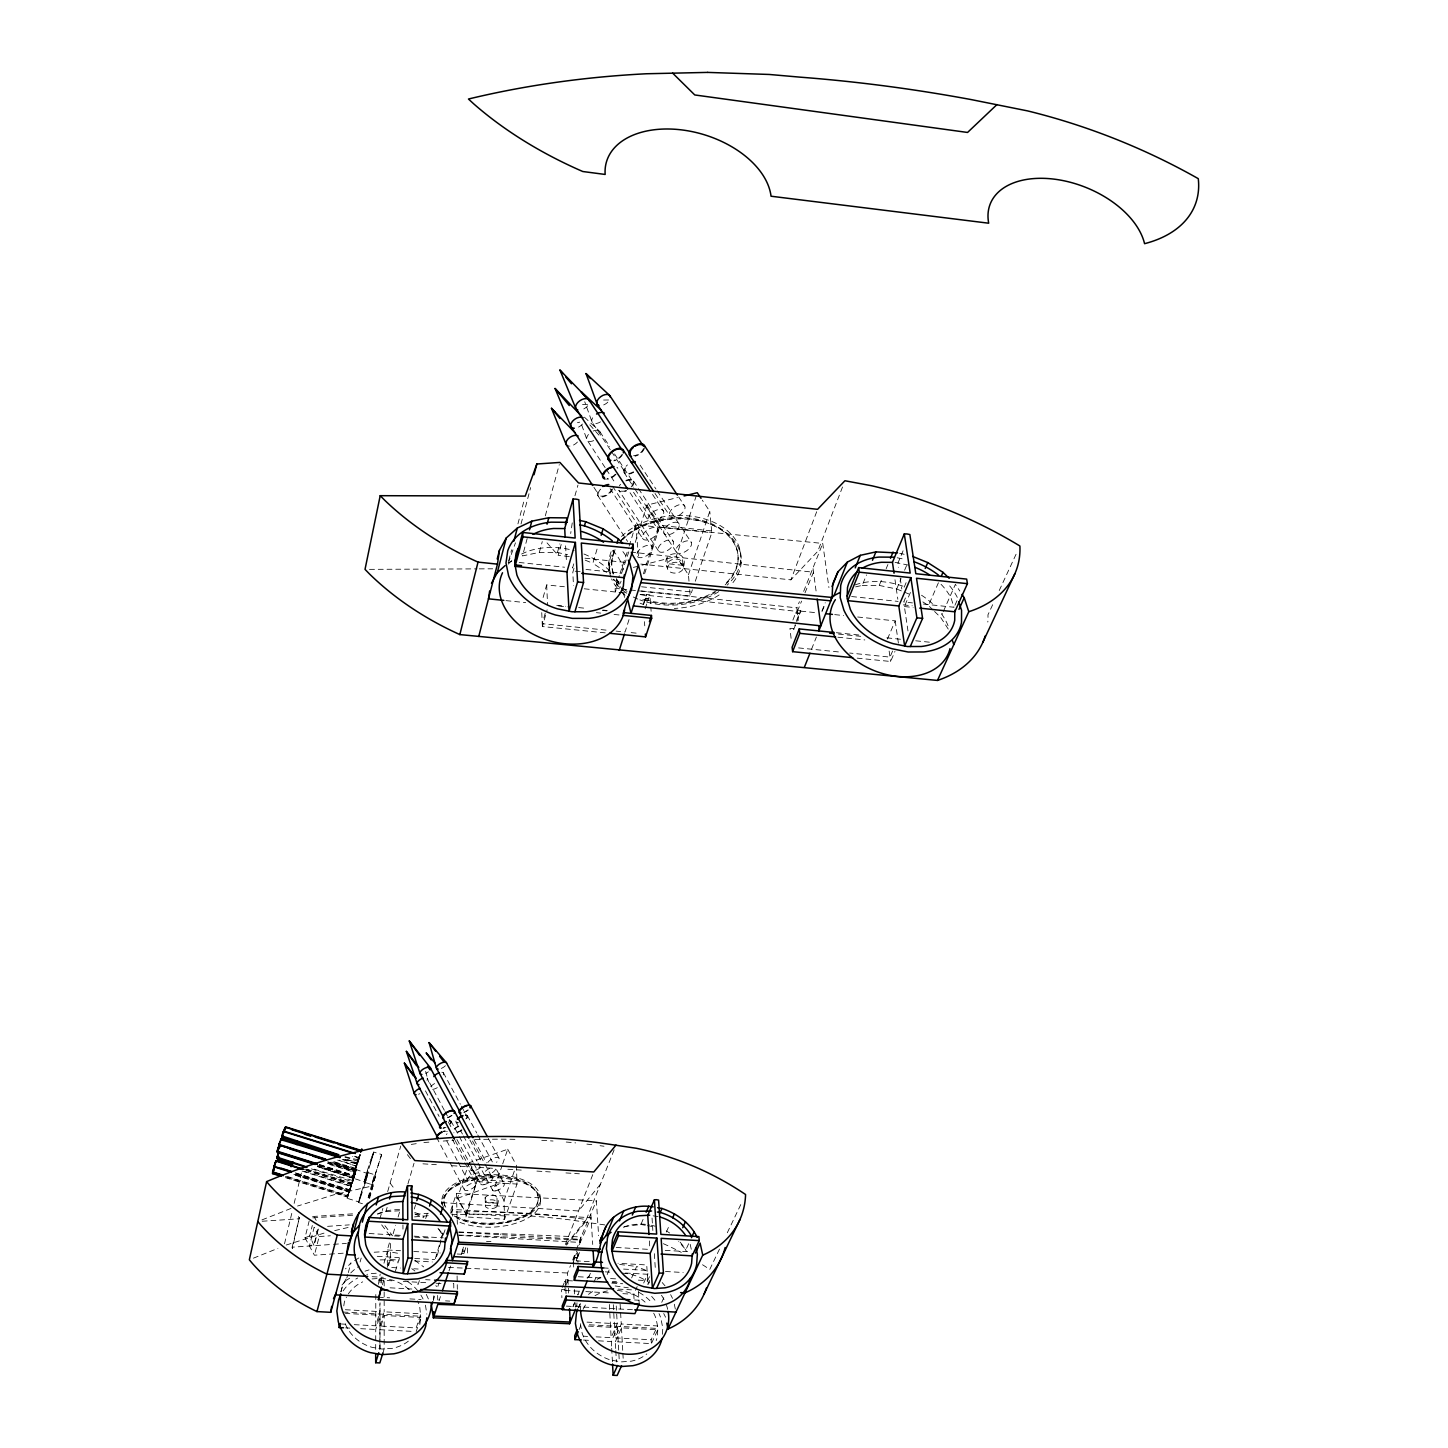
<?xml version="1.0" encoding="UTF-8"?>
<svg xmlns="http://www.w3.org/2000/svg" width="1448" height="1448" viewBox="0 0 1448 1448"><rect width="100%" height="100%" fill="white"/><g stroke="black" fill="none" stroke-linecap="round" stroke-linejoin="round"><path stroke-width="0.75" stroke-dasharray="5 3.75" d="M378.417 1284.322L380.191 1274.095M379.829 1349.627L379.829 1345.192M379.847 1342.984L379.847 1329.68L384.173 1315.508L420.789 1317.463L419.667 1306.259A39.349 35.132 15.5 0 0 417.585 1300.956M379.847 1326.024L384.173 1311.816L420.807 1313.789L416.209 1327.943L379.847 1326.024L379.865 1303.996M380.01 1348.685L380.01 1339.78M380.01 1337.554L380.028 1315.273L345.384 1313.427M354.235 1324.667L375.738 1325.807L380.028 1311.598L380.046 1302.747M380.064 1282.838L380.064 1278.403L378.851 1282.512M381.349 1283.037L381.367 1276.575M375.702 1349.409L375.738 1329.463L380.028 1315.273M375.738 1325.807L375.81 1292.774M359.593 1199.903L358.851 1201.93L347.104 1198.292L349.982 1187.812L356.317 1169.586L367.882 1173.695M356.317 1169.586L347.104 1198.292M362.452 1203.722L358.543 1202.51L359.104 1200.139M662.37 1334.278L662.84 1328.124L660.686 1317.662A44.87 39.186 26.8 0 0 659.021 1313.608M485.152 1198.329L485.207 1197.532C490.202 1191.632 501.822 1195.758 497.261 1205.207M615.69 1348.468L615.328 1341.717L651.383 1343.617L651.129 1339.762L657.537 1325.934L621.246 1323.979L615.11 1337.861L651.129 1339.762M369.149 1197.279L375.901 1175.124L368.1 1172.663L367.539 1175.088M576.992 1302.766L576.612 1306.675L578.205 1302.802M311.32 1168.88L352.136 1181.677L352.57 1180.048M305.094 1169.115L352.136 1183.396M352.57 1180.482L311.483 1168.391M319.338 1164.916L353.095 1175.505L353.457 1174.201M319.411 1165.803L353.095 1176.373L353.746 1173.731L353.529 1174.708M319.465 1164.482L354.145 1175.45L353.511 1177.188M353.692 1178.907L354.271 1176.283M354.869 1171.07L355.104 1170.093L329.873 1162.165M354.832 1170.31L355.394 1169.079L331.99 1161.694M344.95 1157.133L357.602 1161.115L358.127 1159.233M345.077 1156.699L357.964 1159.812M359.701 1155.884L354.905 1169.749M359.9 1155.233L359.104 1156.699L359.864 1155.052M359.484 1155.377L359.339 1156.264M358.814 1157.043L358.054 1159.45L359.629 1154.816L359.52 1155.993M683.474 567.109A8.036 5.412 -5 0 0 671.184 563.308A8.036 5.412 -5 0 0 671.709 572.666A8.036 5.412 -5 0 0 683.474 567.109C689.664 547.959 658.333 550.312 667.438 568.304M372.824 1154.309L373.747 1152.065L381.639 1154.545L371.973 1184.645L364.082 1182.165L365.421 1177.061M364.082 1182.165L364.733 1179.45M419.829 1324.54L420.789 1317.463L416.191 1331.599M373.475 1153.26L373.747 1152.065M371.973 1184.645L381.639 1154.545M342.126 1159.522L357.222 1164.264L357.475 1163.341M357.837 1162.635L353.312 1176.174M343.773 1305.897L344.353 1302.186A39.349 35.132 15.5 0 1 346.452 1297.082M354.923 1156.68L359.231 1158.038L358.688 1159.993M317.528 1166.382L353.855 1177.785L354.09 1176.862M355.43 1173.079L355.611 1171.903M355.285 1173.532L355.683 1172.102L327.465 1163.305M349.33 1190.998L349.058 1191.867L353.638 1177.912L349.276 1190.455L297.673 1174.256M349.656 1189.713L349.402 1189.858M350.868 1185.713L351.14 1184.699L306.017 1170.545M306.162 1170.093L351.285 1184.265L349.783 1189.767L292.098 1171.848M317.492 1165.459L353.909 1176.88L354.036 1175.921L319.628 1165.151M319.556 1165.35L354.036 1176.464L354.308 1175.45M349.692 1191.27L349.348 1192.211L293.781 1174.799M304.352 1171.323L351.321 1186.075L350.923 1187.505M355.647 1171.667L355.918 1170.726L328.081 1161.984M285.383 1177.64L347.502 1197.134L347.773 1196.139M347.52 1197.134L348.045 1195.668L347.647 1196.663L285.528 1177.17M295.808 1174.618L349.366 1191.433L349.095 1192.446M349.348 1192.012L350.289 1189.478M355.719 1166.599L355.104 1168.844L333.981 1162.201M354.47 1171.812L355.104 1170.093L354.887 1171.432L327.61 1162.871M356.552 1166.364L339.484 1160.192M284.514 1243.796L292.134 1211.849M294.143 1203.397L301.655 1171.83M292.152 1247.199L299.392 1217.406L292.333 1248.538L292.152 1247.199L331.321 1244.484M354.887 1170.943L327.628 1161.948M359.466 1156.988L354.669 1170.907M343.194 1253.19L314.397 1255.217L304.985 1237.769L309.148 1221.062M318.343 1229.026L314.107 1245.678L309.691 1235.94L312.316 1225.497M317.836 1229.587L314.126 1244.158L309.419 1246.004L314.144 1227.252L319.175 1236.538L314.397 1255.217M373.077 1154.834L373.656 1152.735M353.964 1177.315L353.692 1178.274L317.637 1166.69M517.932 523.886L524.104 500.375M508.737 560.666L511.596 549.806M521.027 523.977L530.62 487.578M285.437 1176.373L347.683 1195.921L348.968 1192.88L348.534 1193.677M347.936 1194.89L347.755 1196.5M295.863 1173.296L349.529 1190.129L348.95 1191.704M355.104 1168.844L355.538 1167.233M527.163 538.547L522.511 555.905L539.308 552.412L557.408 552.521L567.544 554.584M545.317 515.85L559.29 464.573M539.308 552.412L542.276 541.57M340.877 1291.851L342.054 1287.562M368.1 1197.767L374.471 1174.817M342.018 1284.973L346.126 1280.43L347.755 1274.566M348.298 1272.611L351.031 1262.819L345.493 1268.882M369.566 1198.546L373.113 1185.767L333.909 1194.781L297.546 1206.039M353.62 1173.351L352.498 1177.912L354.145 1175.45M354.579 1171.957L355.013 1170.563M358.923 1200.627L359.719 1197.894M543.127 597.499L546.656 584.92L564.358 586.748M557.408 552.521L559.851 543.869M357.348 1163.74L358.036 1162.02M366.905 1177.333L367.702 1174.6M569.317 556.539L558.15 555.362L561.752 542.584M574.947 495.759L577.951 485.116M360.099 1261.986L361.204 1258.059M545.208 613.228L542.258 623.69L607.164 630.224M605.192 632.848L542.385 626.55L547.127 609.807M372.389 1157.242L373.24 1154.364M572.25 522.873L570.693 533.516M379.847 1218.963L382.869 1208.428M387.684 1191.577L400.77 1145.983M435.323 1258.71L440.88 1239.85M441.495 1237.732L443.323 1231.361L436.699 1257.823L436.626 1254.728M377.476 1214.13L385.928 1211.542L387.141 1207.361M573.77 563.851L572.557 568.05L572.322 563.725M356.661 1164.174L357.059 1162.853L342.162 1158.382M574.005 568.195L572.793 572.376L573.499 585.517M387.34 1265.118L387.322 1249.95L389.747 1241.75M383.973 1263.199L387.449 1251.434L400.716 1253.769M399.232 1236.212L392.535 1235.814L395.63 1225.352M398.109 1216.972L399.956 1210.709M407.938 1183.812L414.019 1163.269M353.348 1174.491L358.054 1159.178M359.756 1154.87L358.905 1157.368M353.529 1179.486L354.271 1176.699M359.593 1198.292L360.606 1194.944M366.018 1180.283L367.032 1176.934M615.056 549.606L607.87 573.245L592.847 563.29L597.318 548.213M365.276 1177.441L366.344 1173.966M371.466 1160.301L372.516 1156.861M387.34 1267.272L390.381 1257.081M382.326 1284.792L384.173 1278.638L384.173 1289.697M388.553 1265.679L390.381 1259.561L390.345 1239.705M355.412 1173.224L354.036 1176.663M349.837 1190.347L351.194 1186.292M348.009 1194.636L349.185 1192.175L348.751 1193.007M395.358 1271.362L400.119 1255.724M414.291 1209.008L415.558 1204.826M354.38 1172.609L354.742 1170.708M359.774 1156.626L357.511 1163.902L342.271 1159.034M353.203 1178.654L353.692 1177.097M352.479 1182.22L352.968 1180.663M353.602 1179.287L353.113 1180.844M360.498 1195.234L361.674 1191.487M364.968 1183.704L366.127 1179.993M368.353 1197.695L375.901 1175.124M629.156 546.113L635.726 524.809L822.736 543.452L828.926 587.58M358.471 1160.663L359.086 1158.509L352.606 1156.481M355.194 1173.912L354.706 1175.486M366.235 1174.237L367.448 1170.418M370.38 1163.83L371.575 1160.047M622.966 591.037L619.744 585.444L621.065 581.155M382.942 1352.903L384.173 1348.903L384.173 1315.508M354.923 1173.423L354.416 1175.016L355.538 1172.609L327.773 1163.884M287.718 1176.627L347.81 1195.487L348.316 1194.365M635.256 542.439L646.858 505.135L677.537 497.587M425.676 1218.564L427.613 1212.32M355.665 1166.762L356.443 1164.355M355.864 1168.645L356.606 1166.056L337.185 1159.957M354.344 1171.305L353.656 1174.871M354.235 1172.355L353.909 1174.129M358.959 1157.26L358.434 1158.889M359.52 1156.934L360.099 1154.527M367.376 1170.545L369.892 1162.708M361.602 1191.632L365.294 1180.247M370.435 1163.703L367.955 1171.45M365.023 1183.559L361.367 1194.853M629.029 619.581L625.065 632.016L616.106 631.111M643.401 573.861L659.256 523.977L646.858 505.135M357.946 1161.73L358.706 1159.395M358.525 1160.572L358 1162.183M354.416 1175.722L354.941 1174.111M419.395 1280.557L418.146 1284.448L414.635 1281.824M644.631 573.752L659.51 527.054L659.256 523.977M348.733 1193.659L348.208 1195.252M356.027 1166.274L357.095 1162.563L344.425 1158.581M643.202 604.341L646.586 594.44L649.88 594.766L651.129 611.309M643.962 603.544L646.586 594.44M645.174 608.794L648.505 598.513L645.193 598.169L645.283 599.418M450.799 1210.419L456.428 1193.478L596.395 1200.79L598.621 1235.687M645.229 598.621L648.541 598.965L649.88 594.766M355.629 1169.441L356.136 1167.269M516.411 1165.188L517.026 1184.066L504.556 1219.252L465.948 1216.917L465.894 1214.239L457.478 1198.292L468.79 1163.45L477.406 1179.559L516.683 1182.039M360.226 1154.726L359.738 1156.3M353.312 1177.677L352.697 1180.192M352.859 1181.64L353.475 1179.125M688.995 581.173L688.434 574.82L676.325 556.394L696.579 494.854M433.404 1299.96L434.672 1296.105M437.875 1286.403L439.16 1282.476M348.986 1191.523L348.353 1194.093M465.894 1214.239L477.641 1178.889L471.885 1168.138M465.948 1216.917L477.641 1178.889M369.855 1162.889L371.104 1159.124M366.76 1175.016L367.991 1171.287M440.427 1296.594L439.124 1300.503L438.491 1296.467M449.043 1270.783L451.07 1264.701M368.987 1198.075L373.113 1185.767M618.875 581.372L615.346 591.906L615.056 588.322L619.291 575.671M619.997 573.553L628.486 548.249M621.717 572.937L628.794 551.851M688.434 574.82L709.773 511.343L702.28 500.175M462.165 1251.959L463.414 1247.108M457.206 1254.004L461.405 1254.24L462.147 1251.253L464.609 1251.398L465.876 1247.253M461.405 1254.24L464.066 1246.348M464.609 1251.398L463.831 1253.678L461.387 1253.552M641.428 590.965L690.28 596.015L692.434 589.698M695.293 581.245L711.801 532.701L709.773 511.343M360.317 1197.967L361.439 1194.582M365.222 1180.518L366.362 1177.115M504.556 1219.252L504.013 1200.573L495.524 1184.79L501.985 1165.966M502.691 1163.866L507.723 1149.223L469.025 1162.762M356.081 1167.468L356.751 1165.694M371.014 1159.432L372.154 1156.083M365.711 1178.057L366.833 1174.726M352.769 1179.957L352.136 1181.677M352.678 1182.147L352.226 1183.469L307.356 1169.369M504.013 1200.573L514.945 1169.351M355.104 1173.695L355.502 1172.627M354.47 1175.414L353.946 1176.88M350.76 1187.523L351.285 1186.075M348.95 1192.428L349.33 1191.433M356.588 1163.957L356.968 1163.052M349.149 1191.107L349.656 1189.46M366.253 1177.514L367.231 1174.726M359.448 1200.374L360.425 1197.568M508.302 562.765L515.47 542.819M443.414 1234.492L445.622 1228.212M450.889 1213.569L452.391 1209.388L591.074 1217.732L580.286 1242.456L458.871 1235.379M372.027 1156.5L372.969 1153.803M365.837 1177.64L364.317 1181.767L319.501 1167.541M572.702 1260.05L575.689 1251.887M576.431 1249.841L581.101 1236.936L458.889 1231.958M572.883 1263.145L576.612 1252.936M579.58 1244.755L581.101 1236.936M359.665 1155.595L358.941 1157.748M355.285 1173.188L355.683 1172.102M350.887 1185.26L351.249 1184.265M640.812 564.068L790.916 579.852L816.799 511.416M842.519 486.981L817.794 551.272L790.916 579.852M792.907 620.088L795.748 612.739L799.423 613.119L799.586 614.368M799.477 613.572L795.785 613.192L797.034 609.952L800.835 611.128L793.721 629.5L795.224 624.613M803.676 591.363L822.736 543.452M796.581 620.468L800.726 610.35M356.751 1163.486L357.095 1162.563M367.086 1175.197L367.81 1173.206M500.682 1234.71L501.08 1233.678M500.809 1237.823L501.207 1236.809M592.757 1174.654L564.792 1245.932L586.368 1219.506L570.15 1217.297A815.097 763.006 70.3 0 0 461.26 1211.958L450.274 1212.066M821.939 611.128L825.251 602.748M365.023 1179.867L364.262 1181.604M811.55 649.211L816.401 637.011M614.133 1149.839L585.39 1221.967L566.53 1245.081M568.648 1293.082L567.526 1273.009L570.494 1265.606M580.286 1242.456L580.105 1239.343L596.395 1200.79M562.222 1287.471L565.444 1279.833L568.177 1279.978L567.326 1282.856L567.272 1281.788L564.557 1281.625L567.29 1282.168L568.177 1279.978M573.372 1260.013L576.666 1251.325M564.937 1287.634L567.272 1281.788M577.064 1258.62L579.435 1251.488M579.363 1291.055L577.77 1294.946L579.309 1291.236L564.304 1290.403L564.955 1288.032M564.304 1290.403L564.973 1288.702M589.227 1261.624L576.159 1260.864L579.49 1252.574M855.623 586.874L862.23 585.372L866.501 574.91M353.764 1178.4L317.782 1166.274M573.082 1306.368L574.639 1302.548M640.052 594.549L797.341 611.418L796.889 607.87L799.423 601.68M797.341 611.418L801.595 601.101M804.998 592.847L813.505 572.231L631.02 552.086M588.702 1277.317L590.368 1273.317M578.675 1307.689L580.159 1304.087M862.23 585.372L879.226 585.426L882.701 577.082M886.158 568.72L887.896 564.539M593.97 1282.186L597.155 1274.53M572.956 1306.766L574.44 1303.218M903.081 550.801L897.977 562.982L898.611 567.308M582.549 404.408L588.739 404.354M579.055 1329.662L580.72 1325.68M607.164 1274.566L609.59 1268.81M879.226 585.426L896.692 589.01L901.09 578.585M904.602 570.24L907.244 563.996M603.599 400.028L609.554 399.974A7.62 4.38 -34.3 0 1 602.078 405.422M904.167 587.255L906.738 581.173M887.443 639.039L895.208 620.866L857.107 616.939M905.452 597.952L903.715 601.988L912.475 602.911M907.986 630.984L904.385 606.549L910.448 592.413M624.034 1226.492L640.903 1224.465L643.527 1218.347M822.102 611.273L824.636 605.391M892.601 651.057L889.995 657.102L849.65 653.03M857.198 658.134L890.611 661.483L894.955 651.419M631.654 1277.914L636.668 1266.457L648.776 1271.597M933.037 609.988L928.458 605.536L938.702 582.114M596.142 1336.866L611.128 1337.644L617.228 1323.762L616.251 1305.969M611.581 1346.006L611.327 1341.518L617.445 1327.635L587.2 1326.024M634.025 1298.729L633.771 1294.277L637.192 1286.548M355.882 1170.726L355.357 1172.192L355.774 1171.142L327.936 1162.4M615.328 1341.717L621.464 1327.852L657.79 1329.807L651.383 1343.617M643.69 1283.037L647.926 1273.516M666.351 1232.049L669.067 1225.967M948.259 629.102L940.693 617.427L942.413 613.536M943.281 611.581L955.409 584.322L959.825 591.037M649.482 1276.684L647.709 1280.666L636.776 1280.05M649.718 1280.503L647.944 1284.485L646.731 1264.955L617.97 1263.29M954.938 605.246L957.653 599.219M349.384 1191.161L295.953 1174.165M661.736 1302.331L664.342 1296.648M688.651 1243.742L685.863 1249.805L678.678 1241.551M992.658 604.721L987.952 614.857A120.184 84.726 21.8 0 1 987.826 622.061M999.229 590.549L1017.075 552.068M719.493 1249.099L709.737 1269.498A263.789 238.033 29.5 0 0 702.352 1264.629M727.294 1232.773L741.738 1202.564M355.321 1168.228L332.008 1161.097M358.543 1202.51L359.014 1201.388M367.647 1173.749L368.1 1172.663M359.213 1157.694L354.724 1156.264M577.462 422.689L579.725 422.164M600.395 1184.319L578.512 1210.962L440.898 1202.546M587.182 1278.312L589.662 1275.344M346.126 1280.43L349.674 1278.204M354.597 1260.575L359.973 1257.226M508.158 562.838L511.759 561.1M253.418 1258.167L277.889 1248.375M261.961 1219.904L293.148 1207.596M304.985 1237.769L309.691 1235.94M457.478 1198.292L495.524 1184.79M286.233 1245.027L324.008 1233.117M364.968 1271.181L369.077 1269.896M633.428 567.399L639.853 565.752M642.007 565.191L676.325 556.394M334.687 1230.619L349.638 1227.108M411.286 1144.409L419.703 1143.16M415.286 1214.347L428.391 1213.261M414.526 1216.863L429.784 1215.578M423.92 1142.526L430.346 1142.038M443.233 1141.06L453.948 1140.246M333.474 1244.321L346.38 1243.434M327.574 1226.347L349.294 1224.881M319.175 1236.538L330.361 1235.778M312.605 1216.519L354.47 1213.714M262.197 1221.243L299.591 1218.745L297.437 1215.035M312.804 1217.859L354.669 1215.053M615.165 1285.951L628.323 1287.815M612.287 1281.697L616.468 1281.426M376.245 1273.245L370.543 1273.607A45.467 40.58 15.5 0 0 366.815 1274.439M372.082 1278.91L382.109 1278.276L392.137 1280.014A39.349 35.132 15.5 0 1 409.531 1290.005M619.654 1264.448L636.668 1266.457M374.181 1252.23L387.449 1251.434M385.928 1211.542L399.485 1210.781M451.667 1214.546L460.446 1214.456A813.957 761.938 70.5 0 1 569.191 1219.777L604.793 1224.918M474.926 1139.377L485.189 1139.323A848.745 793.486 64.8 0 1 515.361 1139.341M369.493 569.354L477.026 568.883M479.252 568.865L492.7 568.811M458.98 1235.09L581.3 1240.049M448.482 1267.398L567.526 1273.009M587.019 1322.133L617.228 1323.762M345.366 1309.734L380.028 1311.598M589.318 1324.793L657.899 1328.468M343.086 1312.069L420.916 1316.25M583.291 1336.178L587.562 1336.414M341.348 1323.997L345.638 1324.214M583.472 1340.052L589.897 1340.395M598.476 1340.83L611.327 1341.518M345.656 1327.888L349.945 1328.124M360.697 1328.685L375.738 1329.463M379.847 1329.68L411.902 1331.364M634.495 1299.978L638.984 1300.232M390.073 1287.815L411.866 1289.028M566.349 1306.114L632.45 1309.716M378.417 1297.191L389.657 1297.806M409.893 1298.91L421.133 1299.526M445.513 1300.865L449.767 1301.1M377.222 1256.321L399.25 1257.588M414.743 1258.475L434.69 1259.615M390.381 1259.561L399.214 1260.068M414.689 1260.955L432.355 1261.968M605.264 1271.851L609.753 1272.104M625.464 1273.009L647.908 1274.294M578.295 1276.738L601.825 1278.059M610.567 1278.566L617.12 1278.928M391.738 1267.525L400.553 1268.032M413.784 1268.774L418.182 1269.027M612.233 1282.457L618.929 1282.838M568.213 1280.666L572.521 1280.901M611.762 1283.127L622.712 1283.743M618.097 1289.082L631.473 1289.842M372.154 1276.684L383.304 1277.299M425.64 1279.67L430.092 1279.923M564.268 1289.716L561.553 1289.571L561.896 1297.716M378.435 1280.032L391.974 1280.792M403.25 1281.426L428.065 1282.801M441.025 1283.525L434.834 1283.181L436.427 1286.639M585.843 1291.598L611.979 1293.064M622.875 1293.661L633.771 1294.277M458.763 1232.248L580.105 1239.343M616.233 1247.47L647.672 1249.316M665.193 1250.348L689.628 1251.778M369.131 1233.515L400.734 1235.361M414.056 1236.158L443.233 1237.859M414.906 1237.135L430.563 1238.058M486.492 1241.334L490.963 1241.606M462.147 1250.855L464.609 1251M574.259 1257.371L577.01 1257.534M574.277 1257.769L577.028 1257.932L576.159 1260.864M387.322 1249.95L400.553 1250.728M413.766 1251.488L440.228 1253.009M603.816 1267.959L608.214 1268.195M623.581 1269.082L647.745 1270.475M665.447 1271.489L683.184 1272.502M504.7 1215.94L466.111 1213.605L457.677 1197.659M422.943 1163.83L436.355 1164.699M451.993 1165.694L465.405 1166.545M478.799 1167.396L494.438 1168.391M507.85 1169.242L521.262 1170.093M536.9 1171.088L550.294 1171.939M565.951 1172.934L579.345 1173.803M477.695 1181.604L517.026 1184.066M798.59 647.908L840.691 652.143M631.165 632.631L639.274 633.446M836.365 632.704L860.51 635.165M886.828 637.844L902.285 639.419M915.715 640.794L931.39 642.387M793.631 628.704L789.956 628.341L791.151 638.84M556.738 605.355L565.516 606.26M578.675 607.599L585.264 608.269M602.821 610.061L607.219 610.495M838.483 634.061L860.745 636.324M505.986 600.63L525.696 602.621M558.566 605.97L567.345 606.875M602.477 610.441L606.857 610.893M596.377 612.667L600.793 613.101M614.061 614.459L620.703 615.129M837.885 637.211L864.8 639.944M903.281 604.884L912.24 605.807M575.182 571.2L581.879 571.888M904.385 606.549L913.145 607.472M641.573 586.784L690.388 591.834M584.25 588.793L621.826 592.666M640.487 594.603L646.641 595.237M800.835 611.128L817.161 612.812M834.7 614.622L843.659 615.545M584.956 558.186L625.174 562.421M851.605 596.54L898.14 601.409M923.408 604.051L954.033 607.255L951.227 598.531A56.291 39.639 22.3 0 0 939.01 582.331M519.18 562.476L564.575 567.218M585.988 569.444L621.789 573.191M615.056 588.322L619.545 588.811M621.789 589.046L796.889 607.87M619.835 592.395L626.568 593.119M711.095 530.855L658.876 525.208L646.478 506.384M659.51 527.054L711.801 532.701M600.069 1145.712L603.997 1146.237M617.282 1290.295L627.31 1292.05A39.82 34.77 26.8 0 1 645.084 1302.132M658.062 1216.682L651.89 1215.578L652.849 1230.51M640.903 1224.465L645.265 1225.243M647.437 1225.641L653.971 1226.8M899.715 553.371L904.131 554.294M897.217 557.77L905.742 559.525M895.045 562.367L909.018 565.245M331.863 1162.129L355.068 1169.405M302.089 1171.07L351.176 1186.491M293.908 1174.382L349.457 1191.813M896.692 589.01L902.285 591.291M904.149 592.051L909.724 594.332M585.209 560.159L592.847 563.29M414.834 1213.949L423.866 1217.786M922.829 601.897L928.458 605.536M414.852 1260.357L423.721 1266.946M584.431 417.187L599.237 430.961A7.656 4.344 -33.9 0 1 599.472 435.739L587.834 422.635M934.575 611.49L940.693 617.427M613.807 579.345L619.744 585.444M547.036 542.873L558.15 555.362M662.207 1282.566L665.012 1285.824M651.654 1296.413L657.211 1302.874M437.984 1228.284L443.613 1235.053M407.395 1154.617L411.359 1159.812M390.109 1183.161L395.286 1189.985M384.915 1225.696L392.535 1235.814M381.657 1224.845L390.526 1236.628M678.678 496.99L684.814 506.185A8.941 4.778 -34 0 1 675.239 516.954A8.941 4.778 -34 0 1 671.601 509.443A8.941 4.778 -34 0 1 684.814 506.185M640.143 465.17L655.944 489.008M657.157 490.854L691.348 542.439A8.923 4.67 -33.8 0 1 681.773 553.1A8.923 4.67 -33.8 0 1 678.171 545.769A8.923 4.67 -33.8 0 1 691.348 542.439M655.003 493.442L669.628 515.56M652.523 494.456L663.528 511.09A8.978 4.815 -33.8 0 1 653.953 521.895A8.978 4.815 -33.8 0 1 650.206 514.384A8.978 4.815 -33.8 0 1 663.528 511.09M633.554 481.116L637.283 486.781M638.514 488.664L673.302 541.48A8.815 4.652 -33.6 0 1 663.89 552.014A8.815 4.652 -33.6 0 1 660.252 544.774A8.815 4.652 -33.6 0 1 673.302 541.48M599.961 431.83L609.68 446.581M614.531 453.948L632.74 481.605M610.296 449.767L592.015 421.983L584.739 401.748M611.509 451.631L624.921 471.994M624.07 472.537L633.735 487.234M634.948 489.08L676.198 551.797M633.518 492.248L657.736 529.099A8.905 4.76 -33.5 0 1 648.251 539.796A8.905 4.76 -33.5 0 1 644.505 532.43A8.905 4.76 -33.5 0 1 657.736 529.099M630.061 492.736L648.288 520.52M605.101 467.577L586.983 439.866L580.521 421.676M606.314 469.424L614.766 482.365M658.333 550.729L618.803 490.257A8.688 4.778 -33.7 0 0 626.387 490.981M612.54 486.202L652.143 546.855M610.097 488.591L642.604 538.475M593.915 487.324L598.73 494.745M597.716 495.379L627.563 541.425M507.723 1149.223L515.434 1163.414M314.415 1217.135L316.207 1220.447M488.356 1138.49L498.836 1157.857M467.36 1115.594L476.736 1132.97M477.768 1134.906L492.356 1161.911M496.555 1169.694L504.067 1183.613M443.378 1072.733L460.355 1104.19M461.405 1106.163L466.709 1115.992M473.967 1139.612L486.492 1162.871M472.482 1140.988L483.867 1162.147M484.899 1164.083L492.139 1177.55M469.912 1140.083L481.406 1161.459M456.229 1122.453L462.455 1134.055M463.487 1135.974L476.971 1161.097M478.003 1163.034L492.791 1190.564M451.052 1121.114L458.654 1135.304M459.36 1136.626L473.17 1162.418M473.894 1163.74L479.397 1174.038A6.661 2.606 -28.8 0 1 470.853 1180.663A6.661 2.606 -28.8 0 1 470.075 1175.993A6.661 2.606 -28.8 0 1 479.397 1174.038M444.319 1110.254L427.124 1078.127A5.738 2.444 -28.5 0 1 426.961 1080.244M445.079 1111.666L450.654 1122.091M448.482 1122.236L451.631 1128.119M456.935 1139.522L480.953 1184.428M455.179 1140.572L465.912 1160.663M466.944 1162.599L471.107 1170.382M452.428 1139.522L463.776 1160.753M464.808 1162.69L476.139 1183.921A6.625 2.588 -28.7 0 1 467.65 1190.509A6.625 2.588 -28.7 0 1 466.853 1185.894A6.625 2.588 -28.7 0 1 476.139 1183.921M425.459 1090.869L439.124 1116.444M446.798 1140.952L457.134 1160.373M458.165 1162.31L467.487 1179.776M436.554 1137.404L448.88 1160.626M449.912 1162.563L464.283 1189.641M670.641 1294.657L672.542 1298.385M663.709 1313.517L665.573 1317.227M426.291 1294.367L428.898 1300.051M425.622 1071.43L428.572 1081.982M623.183 569.86L621.916 564.503A56.092 40.526 16.4 0 0 611.581 549.136M690.207 1244.375L691.438 1250.022M674.297 1304.196L675.963 1312.105M580.358 1323.707L582.114 1333.083A39.82 34.77 26.8 0 0 611.056 1360.143L621.246 1361.898L631.292 1361.174A39.82 34.77 26.8 0 0 646.822 1353.916M425.459 1305.173L426.834 1314.114M900.204 578.15L901.796 588.992M894.991 579.725L897.832 599.237M895.208 620.866L898.43 643.365M889.144 651.075L890.611 661.483M813.034 568.666L816.563 594.567M797.034 609.952L798.264 620.486M739.602 548.412L739.946 551.797M740.761 560.014L741.105 563.399M635.726 524.809L638.64 558.168M689.719 589.662L690.28 596.015M682.515 559.761L683.275 568.521M666.913 558.095L667.619 566.874M644.451 621.681L644.758 625.808M654.351 1253.66L655.473 1271.036M608.884 562.204L609.101 565.607M649.374 1240.918L649.772 1247.307M590.875 1214.601L592.721 1244.484M638.441 1291.308L639.22 1304.015M574.385 1289.516L574.639 1293.915M575.146 1302.711L575.399 1307.11M620.124 1303.996L621.246 1323.979M621.464 1327.852L622.767 1351.147M622.875 1353.265L623.364 1361.754M617.445 1327.635L619.31 1361.554M613.319 1304.702L615.11 1337.861M615.798 1350.713L616.414 1361.953M609.355 1304.467L611.128 1337.644M611.689 1348.269L612.414 1361.772M565.607 545.86L566.512 563.127M546.656 584.92L547.579 604.866M577.499 1252.013L577.969 1262.348M573.462 1262.077L573.752 1268.249M541.751 612.631L542.385 626.55M565.444 1279.833L566.059 1294.15M540.375 1198.437L540.502 1201.424M456.428 1193.478L457.351 1224.248M452.301 1206.238L452.591 1216.139M496.99 1198.274L497.189 1205.985A5.991 2.986 -2 0 1 487.451 1208.03A5.991 2.986 -2 0 1 489.243 1202.872A5.991 2.986 -2 0 1 497.189 1205.985M485.207 1197.532L485.351 1206.057M437.622 1295.489L437.73 1299.924M433.441 1295.87L433.549 1300.376M467.378 1248.013L467.505 1254.764M457.097 1275.941L457.333 1289.317M453.803 1287.996L453.731 1283.543L451.324 1284.105M441.839 1201.207L441.875 1204.211A49.341 24.707 -2 0 1 503.126 1178.183A49.341 24.707 -2 0 1 534.276 1213.388A49.341 24.707 -2 0 1 456.826 1221.098M402.942 1224.881L402.96 1229.135M384.173 1291.906L384.173 1311.816M377.693 1213.84A47.078 41.34 15.8 0 1 400.825 1209.75M414.725 1212.483A47.078 41.34 15.8 0 1 423.956 1216.628M438.834 1229.515A47.078 41.34 15.8 0 1 443.269 1236.646M623.473 1227.361A46.426 39.874 26.2 0 1 649.428 1224.881M651.383 1225.261A46.426 39.874 26.2 0 1 655.22 1226.257M666.261 1230.927A46.426 39.874 26.2 0 1 669.664 1233.026M680.089 1242.131A46.426 39.874 26.2 0 1 686.587 1251.669M443.74 1207.542A49.304 24.725 -2 0 1 494.564 1174.726A49.304 24.725 -2 0 1 536.086 1208.428A49.304 24.725 -2 0 1 456.772 1218.13M444.826 1206.021A47.205 23.675 -2 0 1 500.212 1176.826A47.205 23.675 -2 0 1 530.583 1212.266A47.205 23.675 -2 0 1 452.319 1214.763M445.767 1207.216A47.187 23.675 -2 0 1 497.497 1175.885A47.187 23.675 -2 0 1 531.289 1210.89A47.187 23.675 -2 0 1 452.301 1213.985M443.468 1131.214A6.57 2.679 -28.6 0 1 444.934 1130.816M462.002 1129.983A6.534 2.661 -28.7 0 1 453.839 1132.807M454.183 1129.06A6.534 2.661 -28.7 0 1 459.722 1125.639M461.641 1129.874A5.828 2.371 -28.7 0 1 454.364 1132.39M454.672 1129.042A5.828 2.371 -28.7 0 1 459.613 1126.001M465.623 1115.087A6.57 2.679 -28.8 0 1 466.292 1118.996M457.966 1122.96A6.57 2.679 -28.8 0 1 455.975 1121.024M465.188 1115.539A5.81 2.371 -28.8 0 1 465.767 1119.014M458.419 1122.508A5.81 2.371 -28.8 0 1 456.88 1122.055M495.687 1169.097A6.643 2.588 -28.9 0 1 488.211 1174.672A6.643 2.588 -28.9 0 1 484.302 1172.609A6.643 2.588 -28.9 0 1 492.447 1167.396M468.301 1110.055A6.606 2.715 -28.8 0 1 463.867 1112.462M467.885 1109.928A5.774 2.371 -28.8 0 1 464.012 1112.046M487.795 1162.454A6.679 2.624 -28.9 0 1 497.098 1157.368A6.679 2.624 -28.9 0 1 496.519 1162.273M449.296 1120.607A6.588 2.697 -28.6 0 1 450.002 1124.517M445.984 1127.322A6.588 2.697 -28.6 0 1 442.961 1128.354M448.826 1121.078A5.792 2.371 -28.6 0 1 450.183 1123.63M444.572 1127.54A5.792 2.371 -28.6 0 1 443.269 1127.901M452.029 1115.394A6.625 2.733 -28.7 0 1 447.577 1117.82M451.686 1115.304A5.955 2.462 -28.7 0 1 447.685 1117.476M480.157 1167.812A6.697 2.643 -28.8 0 1 472.301 1170.835A6.697 2.643 -28.8 0 1 472.211 1166.997M437.314 1087.629A5.774 2.425 -28.6 0 1 432.192 1089.367M430.798 1086.742A5.774 2.425 -28.6 0 1 435.052 1083.375M447.052 1133.675A5.683 2.317 -28.6 0 1 446.328 1134.562M443.323 1131.684A5.683 2.317 -28.6 0 1 445.713 1131.214M446.618 1131.304A5.683 2.317 -28.6 0 1 447.233 1131.648M419.848 1093.693A5.629 2.371 -28.5 0 1 418.526 1094.236M441.839 1072.244A5.774 2.444 -28.7 0 1 443.197 1074.887M445.441 1065.692A5.72 2.444 -28.7 0 1 439.323 1069.004M428.337 1071.792A5.901 2.516 -28.6 0 1 425.766 1073.384M341.022 1291.688A45.793 40.743 15.6 0 1 346.706 1277.969M350.778 1272.919A45.793 40.743 15.6 0 1 359.412 1266.113M380.082 1259.941A45.793 40.743 15.6 0 1 397.603 1261.968M411.775 1268.683A45.793 40.743 15.6 0 1 414.906 1271M343.122 1290.892A45.467 40.58 15.5 0 1 357.71 1277.987M407.739 1281.571A45.467 40.58 15.5 0 1 418.327 1291.471M420.897 1295.164A45.467 40.58 15.5 0 1 423.069 1299.037M408.354 1341.174A39.349 35.132 15.5 0 1 392.281 1348.341L382.091 1349.047L371.883 1347.292A39.349 35.132 15.5 0 1 344.751 1322.35M348.334 1293.897A39.349 35.132 15.5 0 1 362.688 1281.86M578.458 1307.254A44.87 39.186 26.8 0 1 580.358 1303.653M588.485 1294.421A44.87 39.186 26.8 0 1 593.752 1290.892M638.984 1292.358A44.87 39.186 26.8 0 1 652.306 1303.272M583.055 1309.354A39.82 34.77 26.8 0 1 586.802 1303.146M594.983 1295.761A39.82 34.77 26.8 0 1 607.382 1290.928M653.682 1313.191A39.82 34.77 26.8 0 1 656.034 1318.567L657.935 1327.87L657.229 1337.065A39.82 34.77 26.8 0 1 656.197 1340.558M663.365 1243.687A263.789 238.033 29.5 0 1 681.302 1252.375M580.63 1310.892A45.196 39.331 26.7 0 1 581.209 1302.512M597.21 1279.308A45.196 39.331 26.7 0 1 600.938 1277.263M622.495 1273.172A45.196 39.331 26.7 0 1 649.5 1282.91M661.465 1295.254A45.196 39.331 26.7 0 1 664.777 1301.1M666.46 1305.173A45.196 39.331 26.7 0 1 667.691 1309.336M541.751 1140.318A848.745 793.486 64.8 0 1 553.046 1141.024M566.222 1142.038A848.745 793.486 64.8 0 1 575.616 1142.906M586.874 1144.101A848.745 793.486 64.8 0 1 592.485 1144.753M615.309 474.184A7.711 4.29 -33.7 0 1 607.11 478.455M582.458 424.047A7.62 4.38 -33.8 0 1 575.996 428.047M600.504 421.875A7.656 4.38 -34.1 0 1 592.322 422.454A7.656 4.38 -34.1 0 1 594.893 415.214M587.689 405.838A7.855 4.543 -34.1 0 1 581.028 409.965M633.428 471.776A7.747 4.29 -34 0 1 625.228 472.464A7.747 4.29 -34 0 1 627.907 465.261M637.011 553.444A8.833 4.688 -33.3 0 1 648.957 545.263A8.833 4.688 -33.3 0 1 649.265 553.806A8.833 4.688 -33.3 0 1 637.12 556.159M612.667 488.953A8.724 4.815 -33.5 0 1 601.481 497.044A8.724 4.815 -33.5 0 1 599.454 489.37M508.266 564.141A64.128 46.716 16.4 0 1 512.954 559.652M521.624 554.041A64.128 46.716 16.4 0 1 574.168 550.638M583.924 553.987A64.128 46.716 16.4 0 1 612.432 573.788M616.305 578.657A64.128 46.716 16.4 0 1 620.468 585.535M623.509 593.209A64.128 46.716 16.4 0 1 624.486 597.427M622.893 551.616A64.798 46.807 16.4 0 1 626.387 556.684M643.491 448.554A7.711 4.29 -34.2 0 1 633.609 455.704M633.681 472.265A8.76 4.851 -34 0 1 624.414 473.044A8.76 4.851 -34 0 1 627.437 464.917M622.513 539.851A63.332 42.698 -5 0 1 711.927 524.773A63.332 42.698 -5 0 1 724.977 585.01M715.258 592.286A63.332 42.698 -5 0 1 641.392 599.11M627.002 591.418A63.332 42.698 -5 0 1 622.079 587.2M619.291 584.159A63.332 42.698 -5 0 1 615.871 579.272M613.463 574.06A63.332 42.698 -5 0 1 614.404 551.851M621.174 540.375A63.332 42.716 -5 0 1 710.878 523.47A63.332 42.716 -5 0 1 724.887 584.141M716.941 590.295A63.332 42.716 -5 0 1 641.319 598.223M619.219 583.291A63.332 42.716 -5 0 1 615.816 578.386M613.391 573.173A63.332 42.716 -5 0 1 614.35 550.964M625.97 480.356A8.688 4.778 -33.7 0 1 633.192 480.591A8.688 4.778 -33.7 0 1 631.744 487.089M619.4 485.894A8.688 4.778 -33.7 0 1 620.577 484.266M644.432 448.319A8.815 4.905 -34.2 0 1 635.039 456.247M621.898 454.6A7.964 4.453 -33.9 0 1 614.079 460.265M855.098 584.92A62.807 44.598 22.4 0 1 903.407 586.331M921.507 595.219A62.807 44.598 22.4 0 1 934.539 605.68M941.399 613.717A62.807 44.598 22.4 0 1 948.313 626.405M593.209 431.052A7.656 4.344 -33.9 0 1 599.219 430.943M593.734 440.626A7.656 4.344 -33.9 0 1 587.291 440.337A7.656 4.344 -33.9 0 1 588.467 434.491M949.707 585.915A63.441 44.671 22.3 0 1 957.526 597.843M620.323 541.371A66.228 44.598 -5 0 1 710.642 524.285A66.228 44.598 -5 0 1 731.783 584.033M719.113 594.965A66.228 44.598 -5 0 1 674.316 608.413M643.763 604.522A66.228 44.598 -5 0 1 640.088 603.237M625.065 595.219A66.228 44.598 -5 0 1 619.889 590.838M616.975 587.653A66.228 44.598 -5 0 1 611.599 578.947M610.875 577.1A66.228 44.598 -5 0 1 613.735 550.131M621.518 536.502A66.156 44.617 -5 0 1 714.516 522.638A66.156 44.617 -5 0 1 727.113 585.155M718.787 591.599A66.156 44.617 -5 0 1 639.853 599.87M637.826 599.074A66.156 44.617 -5 0 1 631.998 596.341M626.712 593.173A66.156 44.617 -5 0 1 621.283 588.956M619.672 587.436A66.156 44.617 -5 0 1 613.192 579.164M610.658 573.716A66.156 44.617 -5 0 1 611.617 550.511M625.989 480.935A7.747 4.254 -33.7 0 1 632.432 481.152A7.747 4.254 -33.7 0 1 631.147 486.944M626.369 490.401A7.747 4.254 -33.7 0 1 620.341 490.601M615.997 474.347A8.778 4.887 -33.7 0 1 606.658 479.234M616.957 467.306A8.778 4.887 -33.7 0 1 617.789 468.283M577.444 442.02A7.457 4.254 -33.6 0 1 569.498 446.129M622.586 454.582A8.851 4.941 -33.9 0 1 613.898 460.88M611.635 489.207A7.53 4.163 -33.5 0 1 601.228 496.175A7.53 4.163 -33.5 0 1 601.572 488.248M497.116 1203.179L485.333 1202.455A5.973 3.005 -2 0 1 492.248 1199.831A5.973 3.005 -2 0 1 497.116 1203.179M683.004 565.317L667.365 563.67A8.036 5.412 -5 0 1 676.958 559.127A8.036 5.412 -5 0 1 683.004 565.317M495.795 1190.853A6.661 2.57 -28.9 0 0 504.375 1184.211A6.661 2.57 -28.9 0 0 495.107 1186.202A6.661 2.57 -28.9 0 0 495.795 1190.853M483.958 1184.717A6.606 2.57 -28.9 0 0 492.447 1178.129A6.606 2.57 -28.9 0 0 483.234 1180.084A6.606 2.57 -28.9 0 0 483.958 1184.717M669.537 534.529A8.869 4.724 -33.8 0 0 679.04 523.868A8.869 4.724 -33.8 0 0 665.899 527.144A8.869 4.724 -33.8 0 0 669.537 534.529"/><path stroke-width="1.5" d="M378.399 1299.652L381.349 1287.326L378.399 1299.652L454.075 1303.779L457.423 1293.987L457.387 1291.544L420.59 1289.498M382.942 1352.903L379.829 1362.93L375.684 1362.713L375.684 1353.844M919.715 608.142L954.775 611.798L967.427 583.671L966.667 579.11L915.806 573.698L909.869 534.547L906.901 533.932L904.294 533.914L892.457 562.367L894.049 573.209M954.775 610.26L954.721 620.269A56.291 39.639 22.3 0 1 921.236 646.496L907.371 646.532L893.036 643.636A56.291 39.639 22.3 0 1 850.374 609.445L847.08 598.314L847.496 587.635A56.291 39.639 22.3 0 1 857.234 571.779M904.294 533.914L910.177 573.082L858.664 567.598L859.279 572.177L847.768 600.649L898.81 605.97L910.864 577.661L859.279 572.177M819.025 626.405L818.826 630.912L832.111 597.463L832.709 583.906L837.921 571.851L847.333 562.132L860.275 555.344L875.877 551.905L897.507 552.919M518.71 547.579A56.092 40.526 16.4 0 0 516.067 553.389L514.764 563.453L516.882 574.947A56.092 40.526 16.4 0 0 557.498 608.848L571.978 611.762L586.277 611.78A56.092 40.526 16.4 0 0 623.382 585.988L624.269 574.874M661.012 1254.059L692.126 1255.887L699.221 1240.628L698.913 1236.628L660.867 1234.348L658.587 1200.084L656.378 1199.686L654.406 1199.795L647.745 1215.306L648.957 1234.51M692.271 1253.896L691.601 1263.308A41.503 35.53 26 0 1 664.849 1287.851L654.406 1288.539L643.781 1286.675A41.503 35.53 26 0 1 613.463 1258.783L611.563 1249.171L612.432 1239.76A41.503 35.53 26 0 1 639.401 1215.777L649.699 1215.18M291.229 1172.228L274.016 1166.835L274.269 1165.875M275.229 1162.726L275.844 1161.622M304.008 1169.423L276.079 1160.663L275.717 1162.129M411.829 1239.796L445.477 1241.769L450.581 1226.13L450.563 1222.347L412.101 1220.03L411.866 1185.894L407.54 1185.622L402.834 1201.514L394.526 1201.967A41.051 35.929 15.9 0 0 365.801 1225.623L364.516 1234.492L365.711 1244.429A41.051 35.929 15.9 0 0 394.725 1272.032L405.349 1273.896L415.956 1273.226A41.051 35.929 15.9 0 0 444.5 1249.009L445.477 1238.004M654.406 1199.795L656.65 1234.094L618.187 1231.795L618.423 1235.796L611.961 1251.181L650.17 1253.425L656.921 1238.094L618.423 1235.796M593.209 1263.362L592.829 1267.326C603.11 1251.597 597.97 1229.986 613.608 1217.297C624.577 1208.483 639.292 1204.338 653.175 1206.908M432.753 1301.879L431.486 1305.734L433.368 1317.807L569.571 1323.744L570.15 1317.897M281.093 1176.283L272.532 1173.604L272.912 1172.102M281.256 1175.83L272.677 1173.133L273.002 1171.667M581.734 573.317L624.251 577.734L633.337 548.557L633.102 544.231L581.046 538.692L578.82 499.723L575.906 499.108L573.01 499.071L564.702 528.574L565.154 537.208M325.673 1159.106L279.211 1144.517L279.428 1143.341M340.208 1157.26L281.075 1138.689L280.695 1140.318M426.816 1317.789L425.676 1326.278A45.467 40.58 15.5 0 1 393.874 1353.808L382.091 1354.64L370.29 1352.613A45.467 40.58 15.5 0 1 338.271 1321.644L336.841 1310.947L338.506 1300.449A45.467 40.58 15.5 0 1 340.932 1294.548M573.01 499.071L575.146 538.059L522.692 532.466L522.945 536.828L515.09 566.367L566.964 571.779L575.399 542.403L522.945 536.828M478.745 636.45L497.46 564.141L499.469 550.276L506.257 537.986L517.298 528.067L531.814 521.171L548.81 517.714L567.145 517.895L565.335 524.393M489.641 590.947L488.483 598.839L503.814 600.395M407.54 1185.622L407.739 1219.777L369.041 1217.46L364.661 1237.026L403.015 1239.271L407.775 1223.56L369.095 1221.261M666.786 1323.11L668.017 1329.011L702.751 1255.126A91.658 77.178 24.6 0 0 745.575 1194.51A275.373 243.934 28.2 0 0 636.197 1148.246L599.164 1142.762A850.03 794.626 64.6 0 0 486.076 1136.608C410.852 1136.3 335.827 1152.3 266.613 1181.622L249.346 1259.814L252.477 1263.543A186.937 160.764 14.9 0 0 316.949 1311.58L330.723 1312.322L351.647 1235.922C351.846 1208.664 379.304 1189.731 405.042 1191.976L403.811 1196.157M339.194 1323.87L339.212 1327.563L343.502 1327.78M348.461 1242.42L346.543 1254.565L355.303 1255.072M330.723 1312.322L331.683 1306.349M317.221 1164.246L277.129 1151.667L277.618 1149.73M315.212 1164.482L277.328 1152.59L277.636 1151.287M278.758 1146.327L279.265 1145.151L325.673 1159.721M305.039 1166.382L277.165 1157.205M282.975 1132.644L283.663 1130.96L283.356 1132.282M285.292 1127.521L284.785 1128.336M937.49 680.433L968.784 611.708A123.569 85.052 21.7 0 0 1019.899 545.986A378.58 280.152 23 0 0 871.786 485.786L844.908 480.754L817.577 509.334L578.548 482.98L559.887 462.419L536.846 464.012L525.226 496.103L380.209 495.687L365.023 569.372L369.475 573.951A255.391 179.462 15.9 0 0 459.849 634.586L937.49 680.433A120.184 84.726 21.8 0 0 985.219 635.925M281.274 1174.618L272.695 1171.921L272.894 1170.78M272.767 1171.305L272.55 1172.337L283.283 1175.704M279.283 1143.866L279.066 1144.97L325.529 1159.558M280.84 1139.793L281.075 1138.689M277.437 1150.327L277.274 1151.232L317.365 1163.83M313.257 1163.378L277.473 1152.137L277.799 1150.707M278.957 1146.49L279.066 1145.64M281.926 1135.938L338.76 1154.708M361.367 1151.16L361.837 1148.952L361.041 1150.617M279.084 1147.63L279.392 1146.327L278.45 1148.662M283.609 1131.467L283.627 1132.445M278.686 1153.187L278.921 1151.938M283.88 1132.698L284.134 1131.268M277.654 1159.142L292.424 1164.681M459.849 634.586L478.021 562.114A262.577 180.131 16 0 1 384.806 500.338L380.209 495.687M497.225 558.964L499.469 550.276M491.469 583.273L497.243 572.756L506.257 537.986M274.396 1165.387L274.215 1166.382L291.374 1171.794M513.877 541.1L517.298 528.067M534.022 474.727L536.846 464.012M514.855 562.023L522.692 532.466M316.949 1311.58L337.293 1235.09A194.738 163.914 15.2 0 1 269.907 1185.478L266.613 1181.622M529.497 529.859L531.814 521.171M351.303 1232.031L353.565 1223.705M547.036 524.212L548.81 517.714M349.348 1240.574L353.855 1231.379L358.995 1212.61M362.308 1222.166L367.521 1203.379M279.084 1146.201L278.577 1147.775M283.211 1132.861L284.098 1130.381M277.147 1157.097L277.618 1155.558M277.419 1156.21L276.948 1158.092L307.03 1167.522M285.147 1129.675L285.618 1127.775L284.912 1129.458M277.799 1158.563L277.346 1160.409L292.297 1165.097L293.184 1162.129M364.625 1233.244L369.041 1217.46M339.212 1327.563L340.352 1323.49M376.209 1204.953L378.562 1196.591M389.548 1198.98L391.358 1192.718M584.395 526.004L585.644 521.678L579.471 520.411M279.319 1143.594L280.061 1141.223M575.399 542.403L577.571 581.933L569.028 611.165L566.964 571.779M279.5 1146.653L280.007 1145.097M574.91 611.78L583.544 582.567L581.3 543.036L633.337 548.557M279.79 1145.784L279.536 1147.323M601.155 535.289L603.074 528.828L585.644 521.678M410.671 1189.858L411.866 1185.894M277.527 1149.929L278.595 1146.671M278.885 1146.888L278.378 1148.535M283.301 1132.662L282.523 1135.051M283.953 1132.336L285.111 1128.354M278.613 1153.513L277.871 1155.884M277.726 1158.762L278.469 1156.409M416.825 1200.664L418.725 1194.401C439.83 1200.808 457.695 1219.487 458.563 1242.203L452.409 1260.647L450.437 1248.339M617.011 543.163L618.314 538.855L603.074 528.828M274.487 1164.952L275.265 1162.563M275.627 1162.545L274.849 1164.934M375.684 1362.713L378.761 1352.685M407.775 1223.56L407.974 1257.968L403.178 1273.516L403.015 1239.271M274.106 1169.387L273.6 1170.98M631.799 548.412L633.102 544.231M407.522 1273.751L412.354 1258.222L412.119 1223.832L450.581 1226.13M280.586 1140.807L279.79 1143.196M273.002 1170.31L273.799 1167.921M274.07 1168.174L273.292 1170.545M429.567 1206.075L431.504 1199.849M623.056 613.662L626.984 601.192M638.405 564.883L627.636 599.11L631.002 613.355L641.88 579.2L638.405 564.883L631.382 552.865M291.066 1166.744L292.568 1162.165M619.219 650.405L624.414 634.061M282.233 1134.78L282.758 1133.15M284.043 1130.472L284.568 1128.843M278.197 1149.332L278.469 1148.517M278.776 1148.753L278.251 1150.382M277.563 1155.667L278.577 1152.698M278.776 1156.626L277.998 1158.943M296.985 1144.68L297.455 1143.16M440.536 1214.148L442.527 1207.94M282.36 1138.001L283.156 1135.666M282.867 1137.694L282.595 1138.49M449.713 1222.275L451.07 1218.148M446.744 1234.076L450.563 1222.347M273.238 1170.889L273.781 1169.296M649.428 621.644L651.455 615.436L624.414 612.685M609.68 633.301L645.573 636.903L651.654 618.278L651.455 615.436M451.106 1246.294L456.536 1229.823M296.46 1144.191L297.437 1141.332M433.368 1317.807L437.839 1304.34L564.231 1308.901M442.4 1290.711L448.373 1272.774M278.052 1148.3L279.048 1145.513M284.333 1129.675L284.84 1128.101M278.107 1155.07L277.6 1156.626M457.387 1291.544L454.075 1303.779M445.767 1260.267L467.65 1261.516L464.229 1274.095L440.065 1272.738M464.229 1274.095L467.65 1261.516M280.17 1145.658L279.645 1147.178M360.624 1152.155L361.077 1150.816M282.541 1134.924L282.034 1136.427M360.824 1151.612L361.204 1150.545M278.288 1153.567L278.776 1152.228M277.654 1156.373L276.948 1158.092M282.324 1135.558L281.835 1136.897M282.396 1138.943L281.908 1140.264M275.446 1162.129L276.025 1160.663M274.668 1165.369L274.161 1167.034M834.175 632.486L799.242 628.921L792.11 647.256L792.617 651.654L852.745 657.682M273.962 1168.88L274.414 1167.631M792.617 651.654L799.767 633.337L799.242 628.921M273.98 1167.504L274.396 1166.563M280.514 1140.065L280.966 1138.852M832.111 586.531L837.921 571.851M804.4 667.22L809.957 653.211M830.862 598.911L833.976 595.671L847.333 562.132M855.225 567.906L860.275 555.344M847.171 596.087L858.664 567.598M630.007 1299.725L566.15 1296.195L562.24 1305.879L562.403 1309.662L634.912 1313.626L639.22 1304.015L566.313 1299.996L562.403 1309.662M603.816 1267.959L578.168 1266.475L574.114 1276.484L574.295 1280.322L607.78 1282.204M574.295 1280.322L578.349 1270.312L578.168 1266.475M872.474 560.267L875.877 551.905M599.798 1241.244L601.463 1237.189M600.16 1240.574L606.006 1226.329M569.571 1323.744L575.526 1309.3M580.594 1296.992L587.074 1281.281M599.744 1243.144L606.042 1235.651L613.608 1217.297M890.484 558.276L893.09 552.014M619.509 1220.863L623.762 1210.655M577.209 1329.753L574.711 1335.726L574.892 1339.599L581.318 1339.943M611.744 1247.199L618.187 1231.795M574.892 1339.599L578.223 1331.653M632.305 1215.017L635.744 1206.854M646.152 1212.229L648.776 1206.112M925.236 568.449L927.77 562.584L912.656 556.43M274.468 1165.857L274.07 1166.835M910.864 577.661L916.892 617.825L904.638 645.989L898.81 605.97M660.197 1212.537L661.971 1208.465C676.578 1213.442 690.479 1223.089 697.158 1237.352M910.267 646.532L922.593 618.386L916.512 578.259L967.427 583.671M941.272 576.25L942.992 572.358L927.77 562.584M272.966 1172.645L272.568 1173.604M672.687 1217.84L674.478 1213.768M621.59 1365.663L617.156 1375.455L613.138 1375.274L617.536 1365.482M656.921 1238.094L659.202 1273.027L652.378 1288.177L650.17 1253.425M958.974 609.391L964.223 597.734L962.015 594.386M280.695 1139.594L340.063 1157.712M279.446 1144.047L279.066 1144.97M682.732 1227.741L685.465 1221.678M656.596 1288.394L663.456 1273.245L661.139 1238.348L699.221 1240.628M691.438 1237.696L694.207 1231.651M695.438 1253.099L700.108 1243.054L702.751 1255.126M982.758 642.496L1014.831 573.788M704.162 1293.915L740 1219.451M333.511 1298.566L336.135 1293.136M616.015 1145.115L593.807 1171.975L414.816 1160.554L401.548 1143.232M353.855 1231.379L359.484 1225.243M996.948 104.6L967.554 132.456L694.769 94.953L672.687 73.178M281.618 1137.241L338.615 1155.142M283.537 1131.522L353.167 1153.278M285.346 1127.214L359.014 1150.219M497.243 572.756L505.044 565.661M606.042 1235.651L611.074 1232.339M833.976 595.671L839.478 592.739M684.126 495.958L697.266 492.718L701.031 498.311M663.456 1273.245L659.202 1273.027M412.354 1258.222L407.974 1257.968M404.951 1195.867L392.897 1196.519A47.422 41.503 15.9 0 0 359.683 1223.813L358 1234.565L359.557 1245.552A47.422 41.503 15.9 0 0 393.078 1277.48L405.386 1279.634L417.658 1278.855A47.422 41.503 15.9 0 0 450.618 1250.819L452.029 1240.085L450.256 1229.207M922.593 618.386L916.892 617.825M583.544 582.567L577.571 581.933M894.285 557.172L878.99 557.082A63.441 44.671 22.3 0 0 840.691 585.553L840.202 597.59L843.894 610.151A63.441 44.671 22.3 0 0 892.004 648.74L908.168 652.016L923.806 651.962A63.441 44.671 22.3 0 0 961.508 622.332L961.562 610.26L958.848 601.897M892.457 562.367L881.452 562.295A56.291 39.639 22.3 0 0 862.067 568.358M564.702 528.574L553.552 528.484A56.092 40.526 16.4 0 0 532.973 534.403M567.236 522.312L551.073 522.167A64.798 46.807 16.4 0 0 507.723 550.855L505.986 563.037L508.61 575.779A64.798 46.807 16.4 0 0 555.579 615.02L572.34 618.386L588.884 618.386A64.798 46.807 16.4 0 0 631.69 588.503L632.975 576.286L629.952 563.706A64.798 46.807 16.4 0 0 628.341 560.177M458.563 1242.203L600.341 1249.117M457.948 1244.049L599.581 1250.945M381.349 1289.806L388.064 1290.168M412.68 1291.525L457.423 1293.987M634.695 1309.843L675.963 1312.105M335.502 1294.856L378.417 1297.191M453.749 1256.611L593.97 1264.556L593.137 1251.181M445.604 1262.728L467.686 1263.995M578.349 1270.312L603.02 1271.724M613.626 1288.829L434.545 1280.177M680.56 1292.593L685.013 1292.847A89.776 76.436 24.9 0 0 725.177 1247.488M367.702 1276.43L326.904 1274.15A190.756 162.339 15.1 0 1 261.02 1225.334L257.798 1221.533M337.293 1235.09L351.647 1235.922M597.753 1251.832L602.205 1252.104M593.626 1261.878L602.477 1262.385M640.776 582.639L830.79 600.83M641.88 579.2L832.111 597.463M829.577 633.156L834.03 633.609M622.911 615.364L651.654 618.278M799.767 633.337L835.641 636.975M514.855 564.901L521.551 565.607M478.021 562.114L497.46 564.141M825.74 613.699L832.455 614.404M633.373 605.916L820.835 625.844L817.179 599.038M554.711 411.829L551.471 408.3L566.222 444.627L592.703 485.478M411.268 1202.51L415.431 1203.234A41.051 35.929 15.9 0 1 440.083 1221.37M657.573 1207.686L661.971 1208.465M651.582 1211.017L637.826 1211.288A46.77 40.037 26 0 0 607.4 1238.257L606.422 1248.864L608.558 1259.706A46.77 40.037 26 0 0 642.731 1291.182L654.713 1293.281L666.478 1292.503A46.77 40.037 26 0 0 696.615 1264.81L697.357 1254.203L695.981 1247.832M657.32 1212.03L661.139 1212.718A46.77 40.037 26 0 1 691.836 1236.592M410.906 1193.007L418.725 1194.401M411.051 1196.953L417.006 1198.003A47.422 41.503 15.9 0 1 447.378 1222.221M579.689 524.864L583.526 525.642A64.798 46.807 16.4 0 1 612.305 540.792M285.491 1126.815L361.258 1150.472M291.917 1129.748L310.813 1135.685M315.012 1137.006L333.891 1142.943M338.09 1144.264L356.986 1150.183M304.352 1134.164L310.65 1136.155M283.681 1131.105L355.412 1153.495M289.672 1148.879L302.324 1152.861M312.877 1156.174L325.529 1160.138M275.935 1161.097L301.727 1169.188M280.966 1168.156L291.7 1171.523M633.301 447.414A7.711 4.29 -34.2 0 0 630.314 454.165L597.119 404.028L586.024 373.584L609.337 395.123M600.956 410.001L581.119 391.612L585.3 396.806M942.992 572.358L949.2 578.331M618.314 538.855L622.839 543.471M608.83 456.373A7.964 4.453 -33.9 0 0 608.938 458.926L575.87 408.535L559.96 370.091L588.449 399.358M575.019 432.699L551.471 408.3L559.978 418.508M602.567 475.089L571.001 426.689L555.073 388.48L581.625 416.173M586.024 373.584L590.44 378.525M434.78 1062.778L426.164 1052.823L431.178 1059.9M436.355 1068.045L429.079 1042.614L446.346 1062.633L469.84 1106.019A5.774 2.371 -28.8 0 1 470.039 1107.286M559.96 370.091L562.838 373.512M565.716 376.951L571.471 383.792M555.073 388.48L569.281 405.549M409.277 1040.949L430.273 1067.719L453.677 1111.286A5.955 2.462 -28.7 0 0 446.798 1112.607A5.955 2.462 -28.7 0 0 443.595 1117.494L419.956 1073.312L409.277 1040.949L419.685 1055.447M437.35 1137.024L414.309 1093.674L404.372 1063.122L416.228 1078.253M440.283 1127.033L417.114 1083.538L406.363 1051.357L418.816 1067.411M429.079 1042.614L435.649 1051.139M439.595 1056.262L443.541 1061.366M427.504 1066.307L430.11 1069.927M404.372 1063.122L413.513 1075.864M406.363 1051.357L416.662 1065.8M644.342 445.477L677.447 495.144M610.061 396.01L643.401 446.075M629.391 454.744L653.772 491.614M623.201 450.093L650.08 490.763M589.227 400.263L621.228 448.699M608.196 459.396L627.636 489.026M470.528 1105.584L487.306 1136.553M436.663 1068.606L460.048 1112.046M459.342 1112.48L472.917 1137.676M454.238 1110.924L468.862 1138.146M442.69 1117.204L454.473 1139.25M964.223 597.734L968.784 611.708M952.513 640.704L953.78 644.668M645.356 634.061L645.573 636.903M569.516 1308.684L570.259 1322.06L433.929 1316.105L433.821 1311.598M612.54 1364.016L613.138 1375.274M566.15 1296.195L566.313 1299.996M402.834 1201.514L402.924 1220.628M447.341 1258.059A47.078 41.34 15.8 0 1 388.951 1291.037A47.078 41.34 15.8 0 1 358.362 1231.633M660.125 1217.044A41.503 35.53 26 0 1 685.574 1235.361M690.388 1278.095A46.426 39.874 26.2 0 1 631.111 1302.349A46.426 39.874 26.2 0 1 605.825 1242.149M437.604 1138.4A6.57 2.679 -28.6 0 1 437.079 1135.666A6.57 2.679 -28.6 0 1 441.912 1131.847M457.278 1119.051A6.57 2.679 -28.8 0 1 462.853 1115.612M457.803 1119.051A5.81 2.371 -28.8 0 1 462.745 1116.01M461.098 1113.005A6.606 2.715 -28.8 0 1 460.102 1109.385A6.606 2.715 -28.8 0 1 467.939 1105.114A6.606 2.715 -28.8 0 1 470.292 1108.01M460.247 1109.946A5.774 2.371 -28.8 0 1 467.179 1105.675M440.608 1128.372A6.588 2.697 -28.6 0 1 440.102 1125.603A6.588 2.697 -28.6 0 1 444.97 1121.784M441.206 1127.901A5.792 2.371 -28.6 0 1 441.079 1125.042A5.792 2.371 -28.6 0 1 446.382 1121.566M443.74 1118.236A6.625 2.733 -28.7 0 1 444.409 1114.055A6.625 2.733 -28.7 0 1 452.066 1110.417A6.625 2.733 -28.7 0 1 454.02 1113.349M438.255 1137.875A5.683 2.317 -28.6 0 1 437.803 1135.522A5.683 2.317 -28.6 0 1 441.984 1132.227M416.137 1094.688A5.629 2.371 -28.5 0 1 414.743 1092.136A5.629 2.371 -28.5 0 1 420.21 1088.335M433.785 1076.606A5.774 2.444 -28.7 0 1 439.396 1072.697M438.183 1069.113A5.72 2.444 -28.7 0 1 439.124 1064.226A5.72 2.444 -28.7 0 1 446.636 1063.212M418.961 1084.588A5.738 2.444 -28.5 0 1 417.549 1081.964A5.738 2.444 -28.5 0 1 423.124 1078.072M421.875 1074.398A5.901 2.516 -28.6 0 1 420.644 1071.375A5.901 2.516 -28.6 0 1 427.07 1067.411A5.901 2.516 -28.6 0 1 430.527 1069.058M668.125 1311.454A45.196 39.331 26.7 0 1 629.246 1354.26A45.196 39.331 26.7 0 1 580.63 1310.892M662.044 1338.495A44.87 39.186 26.8 0 1 632.83 1365.699L621.5 1366.514L610.006 1364.541A44.87 39.186 26.8 0 1 577.39 1334.024L575.417 1323.454L576.431 1313.083A44.87 39.186 26.8 0 1 577.661 1309.173M706.407 1288.068A87.984 75.676 25.2 0 1 668.017 1329.011M431.287 1303.037A45.793 40.743 15.6 0 1 383.485 1341.825A45.793 40.743 15.6 0 1 340.696 1293.824M574.331 428.264A7.62 4.38 -33.8 0 1 572.467 421.314A7.62 4.38 -33.8 0 1 583.182 417.802M577.824 410.001A7.855 4.543 -34.1 0 1 579.598 400.915A7.855 4.543 -34.1 0 1 589.535 401.458M610.875 460.355A7.964 4.453 -33.9 0 1 609.699 459.812M609.481 454.889A7.964 4.453 -33.9 0 1 616.396 449.459A7.964 4.453 -33.9 0 1 622.459 450.563M604.522 477.804A7.711 4.29 -33.7 0 1 603.78 476.953M603.653 474.491A7.711 4.29 -33.7 0 1 608.341 469.08M610.097 468.156A7.711 4.29 -33.7 0 1 611.889 467.559M596.504 414.038A7.656 4.38 -34.1 0 1 604.269 413.06M568.087 445.984A7.457 4.254 -33.6 0 1 568.286 438.726A7.457 4.254 -33.6 0 1 578.15 435.957M598.983 405.458A7.62 4.38 -34.3 0 1 600.793 396.625A7.62 4.38 -34.3 0 1 610.35 397.168M624.631 609.825A64.128 46.716 16.4 0 1 548.231 640.396A64.128 46.716 16.4 0 1 502.528 572.756M581.698 531.488A56.092 40.526 16.4 0 1 603.544 542.24M634.948 446.237A7.711 4.29 -34.2 0 1 642.695 445.206M631.292 462.527A8.76 4.851 -34 0 1 635.201 461.586M633.102 462.564A7.747 4.29 -34 0 1 634.785 462.328M631.491 456.337A8.815 4.905 -34.2 0 1 633.699 446.328A8.815 4.905 -34.2 0 1 644.65 446.798M914.901 567.29A56.291 39.639 22.3 0 1 929.562 574.91M913.869 561.679A63.441 44.671 22.3 0 1 938.666 575.272M950.015 648.614A62.807 44.598 22.4 0 1 872.456 669.917A62.807 44.598 22.4 0 1 835.387 599.653M610.332 460.971A8.851 4.941 -33.9 0 1 609.137 454.328A8.851 4.941 -33.9 0 1 618.785 448.355A8.851 4.941 -33.9 0 1 623.328 452.934M605.011 479.071A8.778 4.887 -33.7 0 1 603.979 472.247A8.778 4.887 -33.7 0 1 614.006 466.546M602.857 486.51A8.724 4.815 -33.5 0 1 608.775 484.519M707.638 72.4L646.496 73.758A997.582 732.018 24.8 0 0 468.446 99.025L473.858 103.985A301.727 179.986 16.5 0 0 582.784 171.516L605.155 174.448A85.323 54.065 16.9 0 1 682.696 130.03A85.323 54.065 16.9 0 1 771.042 196.222L988.694 223.209A82.445 50.68 21.7 0 1 1054.94 179.244A82.445 50.68 21.7 0 1 1144.572 243.68A142.085 85.034 21.2 0 0 1198.274 178.665A440.663 286.976 22.2 0 0 1027.591 110.899L971.391 99.622A1471.91 1157.803 32 0 0 800.346 77.178L769.286 74.463L707.638 72.4"/></g></svg>
